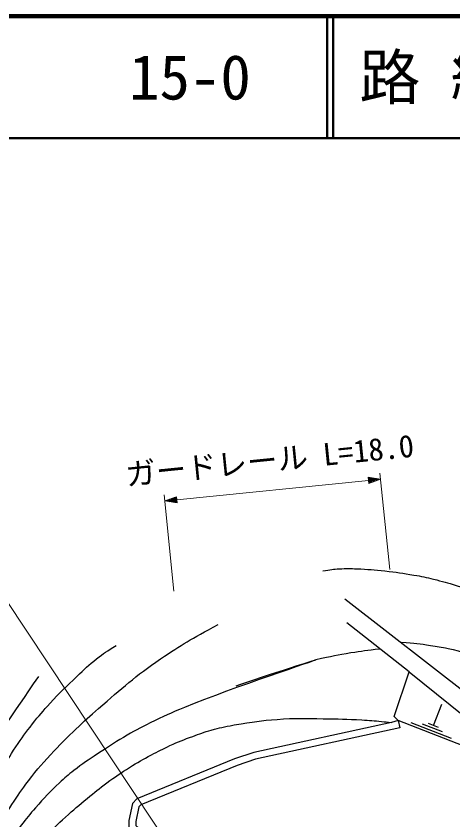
# Model space of a CAD drawing. Units: millimetres, scale not verified. Extents: x 40000 to 680000, y 20000 to 380000.
# Drawn here: x 152268 to 188048, y 314185 to 380000 of the extents above; entities that cross this region are included whole.
import ezdxf
from ezdxf.enums import TextEntityAlignment as Align

# ---------------------------------------------------------------- set-up
doc = ezdxf.new("R2010")
doc.units = ezdxf.units.MM
doc.header["$LTSCALE"] = 1000
for name, color, linetype, lineweight in [('M-BGD', 7, 'Continuous', 25), ('M-STR-HTXT', 7, 'Continuous', 13), ('M-TTL', 2, 'Continuous', 140), ('M-TTL-LINE', 7, 'Continuous', 50)]:
    doc.layers.add(name, color=color, linetype=linetype, lineweight=lineweight)
doc.layers.add('M-TTL-TXT', color=7, linetype='Continuous')
doc.styles.add('ＭＳ ゴシック', font='')
doc.styles.get('ＭＳ ゴシック').set_extended_font_data('MS Gothic')

msp = doc.modelspace()

# ---------------------------------------------------------------- linework, layer by layer
at = {"layer": 'M-BGD'}
for p, q in [((179202, 332296), (193828, 320894)), ((184462, 326306), (179371, 330311)), ((186450, 321924), (187133, 323674)), ((187920, 320847), (184639, 322127)), ((187185, 321386), (185544, 322026)), ((186860, 321764), (186040, 322084))]:
    msp.add_line(p, q, dxfattribs=at)
for points in [[(183575, 322327), (183223, 322658), (184462, 326306)], [(184462, 326306), (192436, 319910), (197323, 317110), (197325, 314677)], [(183575, 322327), (183029, 322153), (171740, 319698), (170169, 319174), (162171, 315906), (161801, 315536), (161500, 314127), (161500, 313471), (166442, 309006)], [(183575, 322327), (183706, 321717), (171891, 319147), (170367, 318639), (162493, 315422), (162324, 315252), (162070, 314067), (162070, 313728), (167172, 309228)], [(195411, 314513), (195338, 317738), (183575, 322327)]]:
    msp.add_lwpolyline(points, dxfattribs=at)
for points, knots in [([(177403, 334575), (178035, 334679), (178226, 334709), (178758, 334744), (179319, 334781), (179635, 334765), (180197, 334744), (181092, 334710), (181593, 334672), (182483, 334575), (183413, 334473), (183932, 334397), (184854, 334236), (185486, 334126), (185839, 334050), (186462, 333897), (187195, 333717), (187607, 333619), (188325, 333389), (190718, 332625), (192005, 332040), (194336, 331103), (195517, 330629), (196154, 330302), (197300, 329749), (199764, 328558), (201054, 327714), (203480, 326447), (204896, 325707), (205688, 325291), (207121, 324584), (208037, 324132), (208552, 323882), (209492, 323483), (210208, 323180), (210630, 323062), (211361, 322795), (211986, 322566), (212333, 322428), (212963, 322213), (214606, 321653), (215547, 321401), (217196, 320859), (219084, 320237), (220145, 319902), (222022, 319250), (225353, 318093), (227142, 317226), (230489, 316117), (231244, 315867), (231668, 315728), (232436, 315525), (233258, 315307), (233720, 315188), (234553, 315017), (235538, 314814), (236098, 314740), (237093, 314593), (238278, 314419), (238948, 314366), (240141, 314255), (244126, 313882), (245535, 314019), (250386, 314085)], [0, 0, 0, 0, 1, 1, 1, 2, 2, 2, 3, 3, 3, 4, 4, 4, 5, 5, 5, 6, 6, 6, 7, 7, 7, 8, 8, 8, 9, 9, 9, 10, 10, 10, 11, 11, 11, 12, 12, 12, 13, 13, 13, 14, 14, 14, 15, 15, 15, 16, 16, 16, 17, 17, 17, 18, 18, 18, 19, 19, 19, 20, 20, 20, 21, 21, 21, 21]), ([(144214, 298930), (144350, 299654), (144401, 299863), (144552, 300454), (144812, 301467), (145046, 302010), (145399, 302994), (145841, 304225), (146069, 304924), (146584, 306127), (147091, 307310), (147430, 307948), (148024, 309090), (148584, 310167), (148924, 310757), (149548, 311799), (150419, 313256), (150975, 314029), (151918, 315440), (152433, 316210), (152714, 316648), (153273, 317387), (154037, 318397), (154531, 318912), (155390, 319843), (156055, 320565), (156455, 320945), (157168, 321621), (157881, 322297), (158283, 322675), (159030, 323314), (160961, 324967), (162008, 325951), (164110, 327378), (165878, 328578), (166558, 328967), (168809, 330179)], [0, 0, 0, 0, 1, 1, 1, 2, 2, 2, 3, 3, 3, 4, 4, 4, 5, 5, 5, 6, 6, 6, 7, 7, 7, 8, 8, 8, 9, 9, 9, 10, 10, 10, 11, 11, 11, 12, 12, 12, 12]), ([(142859, 298253), (143041, 299006), (143085, 299205), (143219, 299818), (143431, 300789), (143471, 301350), (143706, 302317), (143910, 303160), (144090, 303616), (144383, 304433), (144779, 305537), (145011, 306154), (145484, 307227), (146163, 308771), (146599, 309610), (147346, 311122), (148152, 312753), (148613, 313662), (149463, 315271), (150044, 316370), (150366, 316987), (150987, 318065), (151468, 318900), (151722, 319379), (152257, 320181), (152756, 320930), (153057, 321335), (153612, 322044), (154146, 322728), (154466, 323096), (155051, 323737), (155871, 324635), (156371, 325101), (157252, 325939), (157864, 326519), (158195, 326862), (158861, 327378), (159463, 327844), (159695, 327995), (160470, 328479)], [0, 0, 0, 0, 1, 1, 1, 2, 2, 2, 3, 3, 3, 4, 4, 4, 5, 5, 5, 6, 6, 6, 7, 7, 7, 8, 8, 8, 9, 9, 9, 10, 10, 10, 11, 11, 11, 12, 12, 12, 13, 13, 13, 13]), ([(183838, 328733), (184971, 328636), (185288, 328620), (186208, 328479), (186773, 328392), (187090, 328347), (187648, 328225), (188855, 327961), (189510, 327726), (190696, 327378), (191799, 327054), (192408, 326837), (193490, 326447), (196852, 325233), (198617, 324249), (201956, 322975), (202944, 322599), (203497, 322386), (204496, 322044), (205812, 321593), (206552, 321349), (207883, 320943), (209726, 320382), (210746, 320015), (212624, 319589), (213865, 319307), (214587, 319289), (215842, 319081), (216405, 318987), (216723, 318946), (217281, 318827), (219148, 318428), (220183, 318152), (222022, 317641), (226457, 316409), (228828, 315328), (233283, 314170), (234168, 313940), (234670, 313830), (235569, 313662), (236226, 313539), (236596, 313464), (237262, 313408), (239803, 313194), (241237, 313234), (243782, 313069), (244532, 313021), (244945, 312905), (245697, 312878), (247511, 312812), (248530, 313032), (250344, 312952), (253561, 312811), (255358, 312628), (258566, 312354), (264131, 311880), (267238, 311501), (272794, 310934), (274741, 310735), (275837, 310665), (277777, 310411), (279800, 310146), (280470, 310025), (282935, 309589)], [0, 0, 0, 0, 1, 1, 1, 2, 2, 2, 3, 3, 3, 4, 4, 4, 5, 5, 5, 6, 6, 6, 7, 7, 7, 8, 8, 8, 9, 9, 9, 10, 10, 10, 11, 11, 11, 12, 12, 12, 13, 13, 13, 14, 14, 14, 15, 15, 15, 16, 16, 16, 17, 17, 17, 18, 18, 18, 19, 19, 19, 20, 20, 20, 21, 21, 21, 21]), ([(182087, 328174), (180938, 328042), (180624, 328001), (179691, 327853), (178559, 327672), (178184, 327587), (176810, 327293)], [0, 0, 0, 0, 1, 1, 1, 2, 2, 2, 2]), ([(170291, 325177), (170347, 325195), (176770, 327326), (176810, 327293), (176877, 327239), (170189, 325097), (166058, 323399), (164949, 322943), (164342, 322652), (163264, 322129), (162385, 321702), (161903, 321441), (161062, 320943), (160218, 320443), (159763, 320132), (158946, 319589), (158174, 319076), (157727, 318806), (156998, 318234), (156519, 317858), (156251, 317642), (155813, 317218), (155023, 316453), (154586, 316016), (153866, 315186), (153388, 314636), (153126, 314323), (152680, 313747), (151899, 312737), (151469, 312165), (150733, 311122), (150157, 310305), (149831, 309849), (149294, 309005), (148736, 308130), (148422, 307638), (147939, 306719), (147223, 305358), (146853, 304577), (146246, 303163), (145882, 302317), (145650, 301848), (145399, 300962), (145224, 300346), (145170, 300117), (145034, 299364)], [0, 0, 0, 0, 1, 1, 1, 2, 2, 2, 3, 3, 3, 4, 4, 4, 5, 5, 5, 6, 6, 6, 7, 7, 7, 8, 8, 8, 9, 9, 9, 10, 10, 10, 11, 11, 11, 12, 12, 12, 13, 13, 13, 14, 14, 14, 15, 15, 15, 15]), ([(141479, 296848), (141748, 298210), (141816, 298564), (142011, 299668), (142227, 300898), (142270, 301601), (142520, 302825), (142684, 303626), (142808, 304069), (143028, 304857), (143234, 305592), (143372, 305998), (143621, 306719), (144431, 309065), (144924, 310368), (145907, 312646), (146423, 313841), (146792, 314475), (147431, 315609), (148116, 316825), (148556, 317473), (149294, 318657), (151098, 321553), (151753, 322457), (154120, 325939)], [0, 0, 0, 0, 1, 1, 1, 2, 2, 2, 3, 3, 3, 4, 4, 4, 5, 5, 5, 6, 6, 6, 7, 7, 7, 8, 8, 8, 8]), ([(170122, 321959), (171777, 322238), (172271, 322318), (173661, 322421), (175127, 322530), (175954, 322489), (177424, 322471), (178661, 322455), (179354, 322446), (180588, 322371), (181223, 322333), (181579, 322308), (182211, 322243), (182531, 322211), (182635, 322200), (183029, 322153)], [0, 0, 0, 0, 1, 1, 1, 2, 2, 2, 3, 3, 3, 4, 4, 4, 5, 5, 5, 5]), ([(147172, 300501), (147814, 302348), (147960, 302883), (148616, 304349), (148840, 304848), (148960, 305131), (149209, 305619), (149682, 306543), (149994, 307037), (150564, 307905), (151082, 308696), (151418, 309109), (152003, 309852), (152482, 310461), (152759, 310796), (153273, 311376), (153785, 311954), (154083, 312268), (154628, 312815), (155271, 313462), (155644, 313813), (156321, 314424), (157000, 315037), (157393, 315366), (158099, 315948), (158717, 316457), (159064, 316742), (159708, 317218), (160416, 317741), (160823, 318022), (161570, 318488), (162249, 318911), (162643, 319126), (163348, 319504), (163935, 319818), (164268, 319988), (164872, 320266), (165587, 320594), (165999, 320752), (166735, 321028), (167323, 321248), (167656, 321363), (168259, 321536), (168976, 321742), (169235, 321787), (170122, 321959)], [0, 0, 0, 0, 1, 1, 1, 2, 2, 2, 3, 3, 3, 4, 4, 4, 5, 5, 5, 6, 6, 6, 7, 7, 7, 8, 8, 8, 9, 9, 9, 10, 10, 10, 11, 11, 11, 12, 12, 12, 13, 13, 13, 14, 14, 14, 15, 15, 15, 15])]:
    msp.add_open_spline(points, degree=3, knots=knots, dxfattribs=at)
at = {"layer": 'M-STR-HTXT'}
for p, q in [((182120, 342088), (181100, 342236)), ((181100, 342236), (181150, 341738)), ((182868, 334697), (182070, 342585)), ((165446, 340400), (181125, 341987)), ((181304, 342206), (181105, 342186)), ((181110, 342136), (181508, 342177)), ((181712, 342147), (181115, 342087)), ((181120, 342037), (181916, 342118)), ((182120, 342088), (181125, 341987)), ((181130, 341937), (181926, 342018)), ((181732, 341948), (181135, 341888)), ((181140, 341838), (181538, 341878)), ((181344, 341808), (181145, 341788)), ((182120, 342088), (181150, 341738)), ((165199, 332908), (164401, 340797)), ((164451, 340299), (165421, 340649)), ((164451, 340299), (165446, 340400)), ((164451, 340299), (165471, 340151)), ((165441, 340450), (164645, 340369)), ((165451, 340350), (164655, 340270)), ((164839, 340439), (165436, 340500)), ((164859, 340240), (165456, 340301)), ((165431, 340549), (165033, 340509)), ((165227, 340579), (165426, 340599)), ((165471, 340151), (165421, 340649)), ((165461, 340251), (165063, 340211)), ((165267, 340181), (165466, 340201))]:
    msp.add_line(p, q, dxfattribs=at)
msp.add_lwpolyline([(166972, 308819), (146241, 339997), (127291, 339997)], dxfattribs=at)
at = {"layer": 'M-TTL'}
msp.add_line((680000, 380000), (40000, 380000), dxfattribs=at)
at = {"layer": 'M-TTL-LINE'}
for p, q in [((177750, 380000), (177750, 370000)), ((178250, 380000), (178250, 370000)), ((40000, 370000), (680000, 370000))]:
    msp.add_line(p, q, dxfattribs=at)

# ---------------------------------------------------------------- texts
at = {"layer": 'M-STR-HTXT', "style": 'ＭＳ ゴシック'}
msp.add_text('ガードレール L=18.0', height=1833, rotation=5.78, dxfattribs=at).set_placement((173185, 342189), align=Align.BOTTOM_CENTER)
at = {"layer": 'M-TTL-TXT', "style": 'ＭＳ ゴシック'}
for s, p in [('路 線 名', (180380, 375000)), ('15-0', (161521, 375000))]:
    msp.add_text(s, height=3666, dxfattribs=at).set_placement(p, align=Align.MIDDLE_LEFT)

doc.saveas('drawing.dxf')
